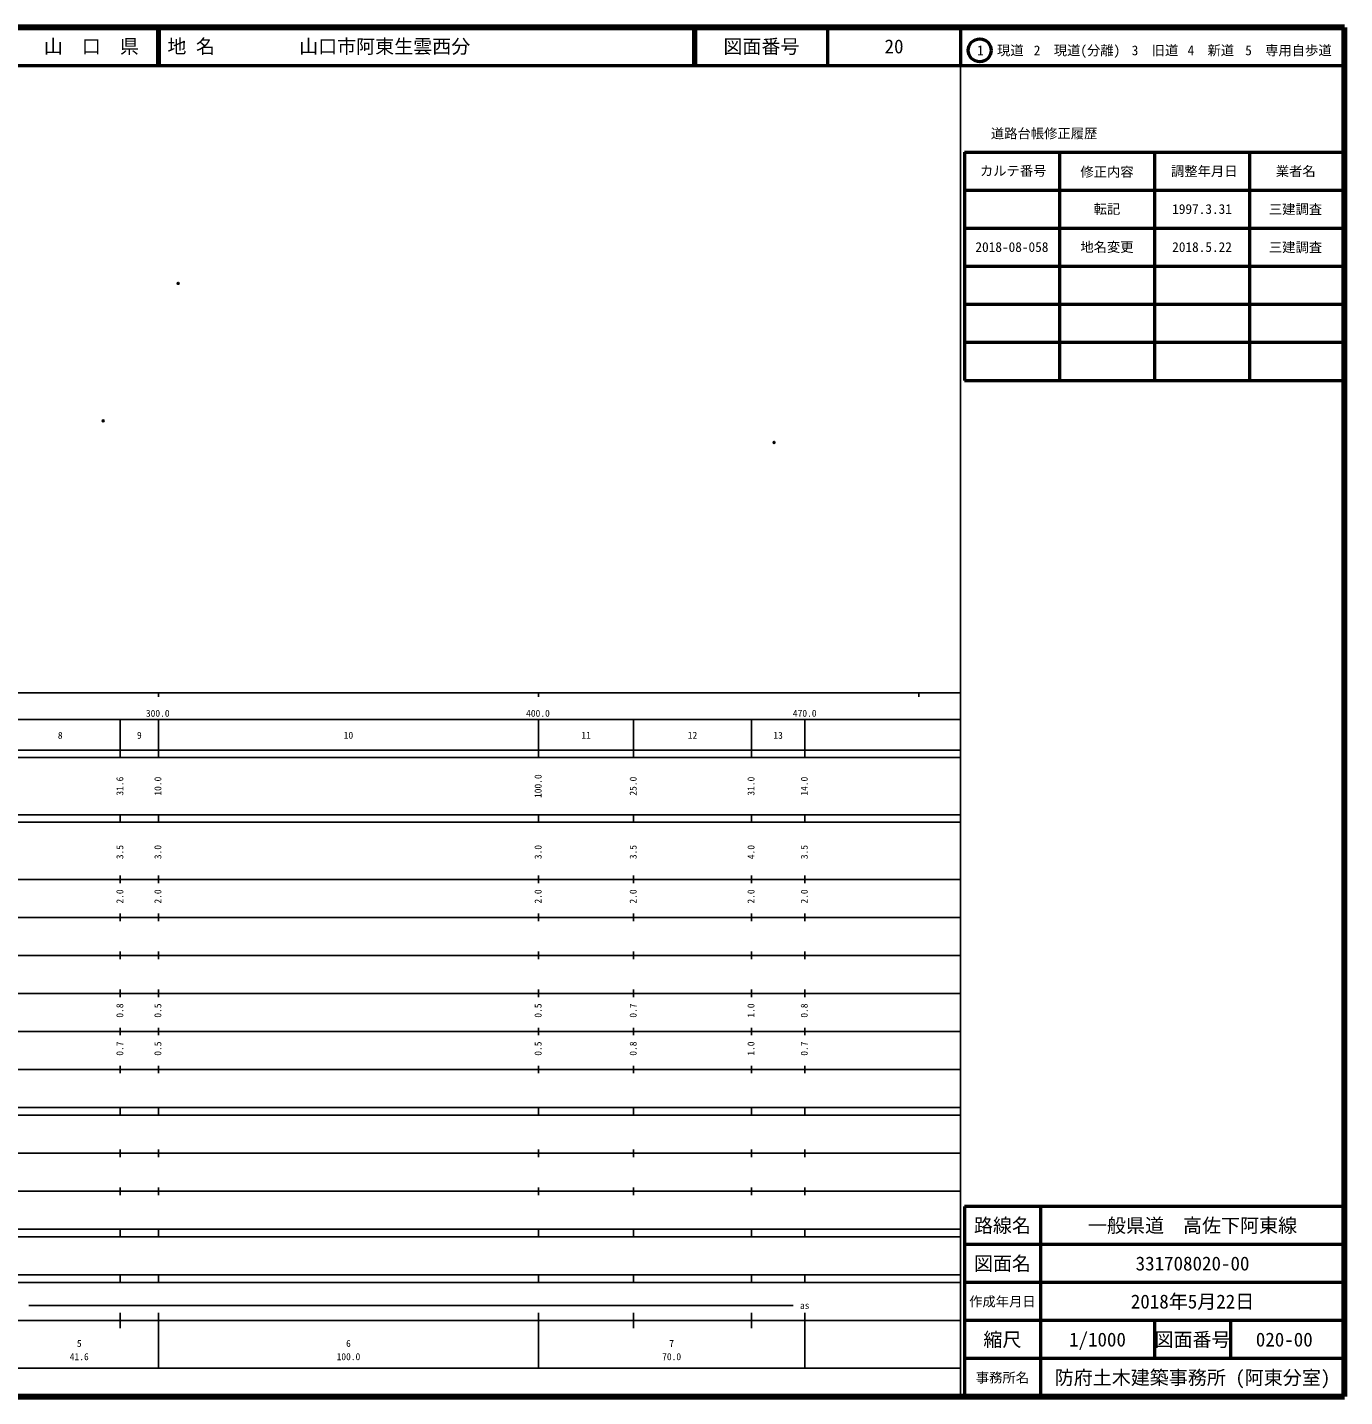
# Model space of a CAD drawing. Units: millimetres on the paper. Extents: x 40 to 680, y 20 to 380.
# Drawn here: x 333.6 to 680, y 20 to 380 of the extents above; entities that cross this region are included whole.
import ezdxf
from ezdxf.enums import TextEntityAlignment as Align

# ---------------------------------------------------------------- set-up
doc = ezdxf.new("R2010")
doc.units = ezdxf.units.MM
doc.header["$PDMODE"] = 32
doc.header["$PDSIZE"] = 0.5
doc.layers.add('M-OTRS', color=6, linetype='Continuous')
doc.layers.add('M-TTL-TXT', color=7, linetype='Continuous')
for name, color, linetype, lineweight in [('M-TTL', 2, 'Continuous', 140), ('M-TTL-BAND', 7, 'Continuous', 25), ('M-TTL-FRAM', 2, 'Continuous', 50), ('M-TTL-LINE', 7, 'Continuous', 50)]:
    doc.layers.add(name, color=color, linetype=linetype, lineweight=lineweight)
doc.styles.add('ＭＳ ゴシック', font='')
doc.styles.get('ＭＳ ゴシック').set_extended_font_data('MS Gothic')

msp = doc.modelspace()

# ---------------------------------------------------------------- linework, layer by layer
at = {"layer": 'M-OTRS'}
for p in [(373.215, 312.697), (353.505, 276.524), (529.932, 270.871)]:
    msp.add_point(p, dxfattribs=at)
at = {"layer": 'M-TTL'}
for p, q in [((680, 380), (40, 380)), ((680, 20), (680, 380)), ((40, 20), (680, 20))]:
    msp.add_line(p, q, dxfattribs=at)
at = {"layer": 'M-TTL-BAND'}
for p, q in [((579, 20), (579, 370)), ((40, 205), (579, 205)), ((368, 205), (368, 204)), ((468, 205), (468, 204)), ((568, 205), (568, 204)), ((68, 198), (579, 198)), ((358, 188), (358, 198)), ((368, 188), (368, 198)), ((468, 188), (468, 198)), ((493, 188), (493, 198)), ((524, 188), (524, 198)), ((538, 188), (538, 198)), ((40, 190), (579, 190)), ((40, 188), (579, 188)), ((40, 173), (579, 173)), ((358, 171), (358, 173)), ((368, 171), (368, 173)), ((468, 171), (468, 173)), ((493, 171), (493, 173)), ((524, 171), (524, 173)), ((538, 171), (538, 173)), ((40, 171), (579, 171)), ((40, 156), (579, 156)), ((358, 155), (358, 157)), ((368, 155), (368, 157)), ((468, 155), (468, 157)), ((493, 155), (493, 157)), ((524, 155), (524, 157)), ((538, 155), (538, 157)), ((46, 146), (579, 146)), ((358, 145), (358, 147)), ((368, 145), (368, 147)), ((468, 145), (468, 147)), ((493, 145), (493, 147)), ((524, 145), (524, 147)), ((538, 145), (538, 147)), ((358, 135), (358, 137)), ((368, 135), (368, 137)), ((468, 135), (468, 137)), ((493, 135), (493, 137)), ((524, 135), (524, 137)), ((538, 135), (538, 137)), ((52, 136), (579, 136)), ((46, 126), (579, 126)), ((358, 125), (358, 127)), ((368, 125), (368, 127)), ((468, 125), (468, 127)), ((493, 125), (493, 127)), ((524, 125), (524, 127)), ((538, 125), (538, 127)), ((52, 116), (579, 116)), ((358, 115), (358, 117)), ((368, 115), (368, 117)), ((468, 115), (468, 117)), ((493, 115), (493, 117)), ((524, 115), (524, 117)), ((538, 115), (538, 117)), ((46, 106), (579, 106)), ((358, 105), (358, 107)), ((368, 105), (368, 107)), ((468, 105), (468, 107)), ((493, 105), (493, 107)), ((524, 105), (524, 107)), ((538, 105), (538, 107)), ((40, 96), (579, 96)), ((40, 94), (579, 94)), ((358, 94), (358, 96)), ((368, 94), (368, 96)), ((468, 94), (468, 96)), ((493, 94), (493, 96)), ((524, 94), (524, 96)), ((538, 94), (538, 96)), ((49, 84), (579, 84)), ((358, 83), (358, 85)), ((368, 83), (368, 85)), ((468, 83), (468, 85)), ((493, 83), (493, 85)), ((524, 83), (524, 85)), ((538, 83), (538, 85)), ((40, 74), (579, 74)), ((358, 73), (358, 75)), ((368, 73), (368, 75)), ((468, 73), (468, 75)), ((493, 73), (493, 75)), ((524, 73), (524, 75)), ((538, 73), (538, 75)), ((40, 64), (579, 64)), ((40, 62), (579, 62)), ((358, 62), (358, 64)), ((368, 62), (368, 64)), ((468, 62), (468, 64)), ((493, 62), (493, 64)), ((524, 62), (524, 64)), ((538, 62), (538, 64)), ((40, 52), (579, 52)), ((358, 50), (358, 52)), ((368, 50), (368, 52)), ((468, 50), (468, 52)), ((493, 50), (493, 52)), ((524, 50), (524, 52)), ((538, 50), (538, 52)), ((40, 50), (579, 50)), ((333.9, 44), (535, 44)), ((40, 40), (579, 40)), ((358, 38), (358, 42)), ((368, 27.5), (368, 42)), ((468, 27.5), (468, 42)), ((493, 38), (493, 42)), ((524, 38), (524, 42)), ((538, 27.5), (538, 42)), ((68, 27.5), (579, 27.5))]:
    msp.add_line(p, q, dxfattribs=at)
at = {"layer": 'M-TTL-FRAM'}
for p, q in [((580, 347.197), (580, 287.197)), ((580, 347.197), (680, 347.197)), ((580, 287.197), (680, 287.197)), ((680, 70), (580, 70)), ((580, 70), (580, 20))]:
    msp.add_line(p, q, dxfattribs=at)
at = {"layer": 'M-TTL-LINE'}
for p, q in [((367.75, 380), (367.75, 370)), ((368.25, 380), (368.25, 370)), ((508.747, 380), (508.747, 370)), ((509.247, 380), (509.247, 370)), ((543.997, 380), (543.997, 370)), ((579, 380), (579, 370)), ((40, 370), (680, 370)), ((605, 347.197), (605, 287.197)), ((630, 347.197), (630, 287.197)), ((655, 347.197), (655, 287.197)), ((580, 337.197), (680, 337.197)), ((580, 327.197), (680, 327.197)), ((580, 317.197), (680, 317.197)), ((580, 307.197), (680, 307.197)), ((580, 297.197), (680, 297.197)), ((600, 70), (600, 20)), ((680, 60), (580, 60)), ((680, 50), (580, 50)), ((680, 40), (580, 40)), ((630, 40), (630, 30)), ((650, 40), (650, 30)), ((680, 30), (580, 30))]:
    msp.add_line(p, q, dxfattribs=at)
msp.add_circle((584.031, 373.958), 3, dxfattribs=at)

# ---------------------------------------------------------------- texts
at = {"layer": 'M-TTL-BAND', "style": 'ＭＳ ゴシック'}
for s, p in [('300.0', (367.844, 198.195)), ('400.0', (467.844, 198.195)), ('470.0', (538, 198.195)), ('8', (342.2, 192.405)), ('9', (363, 192.405)), ('10', (418, 192.405)), ('11', (480.5, 192.405)), ('12', (508.5, 192.405)), ('13', (531, 192.405)), ('as', (538, 42.5)), ('5', (347.2, 32.523)), ('6', (418, 32.523)), ('7', (503, 32.523)), ('41.6', (347.2, 29.033)), ('100.0', (418, 29.033)), ('70.0', (503, 29.033))]:
    msp.add_text(s, height=1.833, dxfattribs=at).set_placement(p, align=Align.BOTTOM_CENTER)
for s, p in [('31.6', (359.337, 180.5)), ('10.0', (369.337, 180.5)), ('100.0', (469.337, 180.5)), ('25.0', (494.337, 180.5)), ('31.0', (525.337, 180.5)), ('14.0', (539.337, 180.5)), ('3.5', (359.337, 163.174)), ('3.0', (369.337, 163.174)), ('3.0', (469.337, 163.174)), ('3.5', (494.337, 163.174)), ('4.0', (525.337, 163.174)), ('3.5', (539.337, 163.174)), ('2.0', (359.337, 151.5)), ('2.0', (369.337, 151.5)), ('2.0', (469.337, 151.5)), ('2.0', (494.337, 151.5)), ('2.0', (525.337, 151.5)), ('2.0', (539.337, 151.5)), ('0.8', (359.337, 121.5)), ('0.5', (369.337, 121.5)), ('0.5', (469.337, 121.5)), ('0.7', (494.337, 121.5)), ('1.0', (525.337, 121.5)), ('0.8', (539.337, 121.5)), ('0.7', (359.337, 111.5)), ('0.5', (369.337, 111.5)), ('0.5', (469.337, 111.5)), ('0.8', (494.337, 111.5)), ('1.0', (525.337, 111.5)), ('0.7', (539.337, 111.5))]:
    msp.add_text(s, height=1.833, rotation=90, dxfattribs=at).set_placement(p, align=Align.BOTTOM_CENTER)
at = {"layer": 'M-TTL-TXT', "style": 'ＭＳ ゴシック'}
for s, height, p in [('山\u3000口\u3000県', 3.666, (350.375, 375)), ('図面番号', 3.666, (526.622, 375)), ('20', 3.666, (561.497, 375)), ('1\u3000現道', 2.566, (589.448, 373.958)), ('2\u3000現道(分離)', 2.566, (609.619, 373.958)), ('3\u3000旧道', 2.566, (630.121, 373.958)), ('4\u3000新道', 2.566, (644.824, 373.958)), ('5\u3000専用自歩道', 2.566, (665.228, 373.958)), ('道路台帳修正履歴', 2.566, (600.968, 352.113)), ('カルテ番号', 2.566, (592.839, 342.277)), ('修正内容', 2.566, (617.509, 342.023)), ('調整年月日', 2.566, (643.089, 342.197)), ('業者名', 2.566, (667.134, 342.197)), ('転記', 2.566, (617.5, 332.245)), ('1997.3.31', 2.566, (642.5, 332.245)), ('三建調査', 2.566, (667.077, 332.189)), ('2018-08-058', 2.566, (592.5, 322.245)), ('地名変更', 2.566, (617.5, 322.245)), ('2018.5.22', 2.566, (642.5, 322.245)), ('三建調査', 2.566, (667.077, 322.189)), ('路線名', 3.666, (590, 65)), ('路線名', 3.666, (590, 65)), ('一般県道\u3000高佐下阿東線', 3.666, (640, 65)), ('図面名', 3.666, (590, 55)), ('図面名', 3.666, (590, 55)), ('331708020-00', 3.666, (640, 55)), ('2018年5月22日', 3.666, (640, 45)), ('作成年月日', 2.566, (590, 45)), ('作成年月日', 2.566, (590, 45)), ('縮尺', 3.666, (590, 35)), ('縮尺', 3.666, (590, 35)), ('1/1000', 3.666, (615, 35)), ('図面番号', 3.666, (640, 35)), ('図面番号', 3.666, (640, 35)), ('020-00', 3.666, (664.125, 35)), ('事務所名', 2.566, (590, 25)), ('事務所名', 2.566, (590, 25)), ('防府土木建築事務所 (阿東分室)', 3.666, (640, 25))]:
    msp.add_text(s, height=height, dxfattribs=at).set_placement(p, align=Align.MIDDLE_CENTER)
for s, p in [('地 名', (370.38, 375)), ('山口市阿東生雲西分', (405.024, 375))]:
    msp.add_text(s, height=3.666, dxfattribs=at).set_placement(p, align=Align.MIDDLE_LEFT)

doc.saveas('drawing.dxf')
